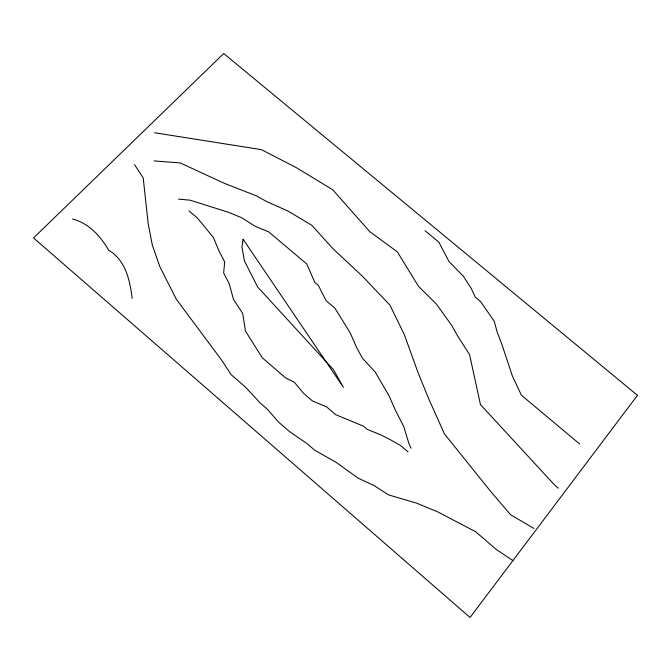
<?xml version="1.0" encoding="UTF-8"?>
<svg xmlns="http://www.w3.org/2000/svg" width="671" height="671" viewBox="0 0 671 671"><rect width="100%" height="100%" fill="white"/><g stroke="black" fill="none" stroke-linecap="round" stroke-linejoin="round"><path stroke-width="1.01" d="M178.587 199.128L190.119 200.176L228.366 212.254L241.736 217.773L255.315 226.345L268.694 231.872L306.848 264.064L314.833 282.424L318.339 285.385L326.148 300.767L334.963 308.224L350.237 332.967L356.452 347.142L362.399 358.163L375.248 372.078L389.13 395.94L395.546 410.501L403.825 426.722L408.84 443.296L411.021 448.245M154.028 160.906L180.189 162.927L225.07 183.644L256.532 195.907L266.588 201.518L288.22 211.172L311.822 225.313L333.093 248.824L362.994 276.771L389.952 305.146L404.286 334.569L418.05 372.59L429.172 399.857L444.454 433.911L491.055 491.893L510.539 514.682L534.007 528.505M154.548 132.749L261.396 149.633L296.045 167.482L332.732 189.767L369.906 231.78L397.324 251.835L418.494 286.307L436.435 304.114L451.675 325.368L457.748 336.154L469.591 354.682L480.47 404.605L554.632 485.041L558.347 488.178M72.51 219.006C88.84 223.258 100.516 236.083 108.702 250.224C125.72 260.205 129.889 280.386 132.187 298.478M512.921 560.57L496.347 549.515L475.647 531.742L437.903 511.956L416.624 503.158L388.593 494.904L374.082 485.569L358.062 478.104L336.23 462.428L314.749 450.224L307.419 443.892L289.411 431.487L278.482 422.025L267.368 409.218L260.13 402.952L245.485 387.117L231.109 374.678L221.791 360.319L176.381 299.333L159.849 266.689L152.3 245.032L148.157 223.443L143.183 177.823L134.502 164.621M425.028 230.723L438.876 242.181L448.983 261.514L463.317 276.158L471.084 288.136L475.362 297.236L480.654 301.631L494.217 321.275L497.194 332.187L501.975 344.634L512.459 376.196L521.384 395.194L579.736 444.059M188.996 210.895L197.576 218.184L213.403 237.509L219.115 251.231L224.676 261.908L223.644 272.971L229.247 283.749L233.5 299.451L242.692 313.391L245.443 331.029L262.294 357.819L285.586 377.848L294.343 382.269L303.602 393.332L312.636 401.099L326.584 406.869L335.659 414.661L363.598 426.211L367.247 429.339L381.22 435.118L390.044 439.572L400.696 445.594L408.035 451.877M243.078 239.228L241.921 247.029L244.429 260.927L257.656 287.02L333.579 369.813L343.409 387.36L243.078 239.228M637.45 395.336L470.044 617.471L33.55 237.953L223.711 53.529L637.45 395.336"/></g></svg>
